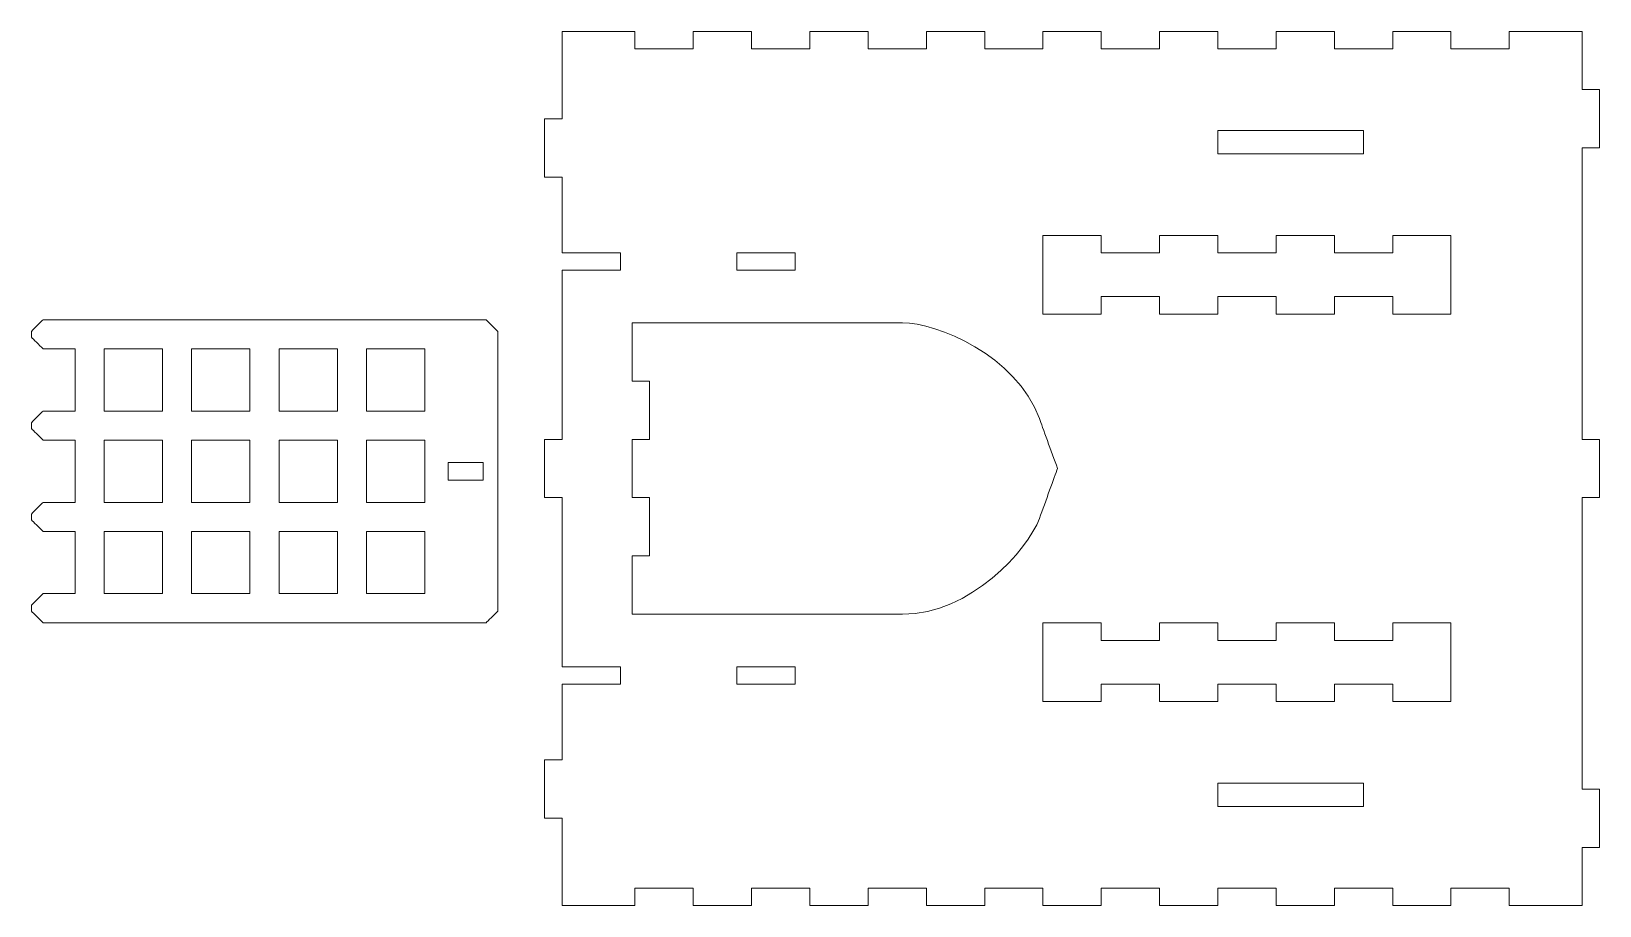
# Model space of a CAD drawing. Header units: millimetres. Extents: x -5059 to 5976, y -2595 to 3315.
# Drawn here: x 3828 to 4366, y 263 to 563 of the extents above; entities that cross this region are included whole.
import ezdxf

# ---------------------------------------------------------------- set-up
doc = ezdxf.new("R2010")
doc.units = ezdxf.units.MM
doc.header["$MEASUREMENT"] = 0
doc.layers.add('Make2D$visible$lines', color=7, linetype='Continuous')

msp = doc.modelspace()

# ---------------------------------------------------------------- linework, layer by layer
at = {"layer": 'Make2D$visible$lines', "color": 18, "lineweight": 9}
for points in [[(4010.4917, 562.8681), (4018.8251, 562.8681), (4031.3251, 562.8681), (4035.4917, 562.8681)], [(4010.4917, 532.8681), (4010.4917, 542.8681), (4010.4917, 557.8681), (4010.4917, 562.8681)], [(4035.4917, 562.8681), (4035.4917, 560.8681), (4035.4917, 557.8681), (4035.4917, 556.8681)], [(4055.4917, 556.8681), (4055.4917, 558.8681), (4055.4917, 561.8681), (4055.4917, 562.8681)], [(4055.4917, 562.8681), (4062.1584, 562.8681), (4072.1584, 562.8681), (4075.4917, 562.8681)], [(4075.4917, 562.8681), (4075.4917, 560.8681), (4075.4917, 557.8681), (4075.4917, 556.8681)], [(4095.4917, 556.8681), (4095.4917, 558.8681), (4095.4917, 561.8681), (4095.4917, 562.8681)], [(4095.4917, 562.8681), (4102.1584, 562.8681), (4112.1584, 562.8681), (4115.4917, 562.8681)], [(4115.4917, 562.8681), (4115.4917, 560.8681), (4115.4917, 557.8681), (4115.4917, 556.8681)], [(4135.4917, 556.8681), (4135.4917, 558.8681), (4135.4917, 561.8681), (4135.4917, 562.8681)], [(4135.4917, 562.8681), (4142.1584, 562.8681), (4152.1584, 562.8681), (4155.4917, 562.8681)], [(4155.4917, 562.8681), (4155.4917, 560.8681), (4155.4917, 557.8681), (4155.4917, 556.8681)], [(4175.4917, 556.8681), (4175.4917, 558.8681), (4175.4917, 561.8681), (4175.4917, 562.8681)], [(4175.4917, 562.8681), (4182.1584, 562.8681), (4192.1584, 562.8681), (4195.4917, 562.8681)], [(4195.4917, 562.8681), (4195.4917, 560.8681), (4195.4917, 557.8681), (4195.4917, 556.8681)], [(4215.4917, 556.8681), (4215.4917, 558.8681), (4215.4917, 561.8681), (4215.4917, 562.8681)], [(4215.4917, 562.8681), (4222.1584, 562.8681), (4232.1584, 562.8681), (4235.4917, 562.8681)], [(4235.4917, 562.8681), (4235.4917, 560.8681), (4235.4917, 557.8681), (4235.4917, 556.8681)], [(4255.4917, 556.8681), (4255.4917, 558.8681), (4255.4917, 561.8681), (4255.4917, 562.8681)], [(4255.4917, 562.8681), (4262.1584, 562.8681), (4272.1584, 562.8681), (4275.4917, 562.8681)], [(4275.4917, 562.8681), (4275.4917, 560.8681), (4275.4917, 557.8681), (4275.4917, 556.8681)], [(4295.4917, 556.8681), (4295.4917, 558.8681), (4295.4917, 561.8681), (4295.4917, 562.8681)], [(4295.4917, 562.8681), (4302.1584, 562.8681), (4312.1584, 562.8681), (4315.4917, 562.8681)], [(4315.4917, 562.8681), (4315.4917, 560.8681), (4315.4917, 557.8681), (4315.4917, 556.8681)], [(4335.4917, 556.8681), (4335.4917, 558.8681), (4335.4917, 561.8681), (4335.4917, 562.8681)], [(4335.4917, 562.8681), (4343.8251, 562.8681), (4356.3251, 562.8681), (4360.4917, 562.8681)], [(4360.4917, 562.8681), (4360.4917, 556.2015), (4360.4917, 546.2015), (4360.4917, 542.8681)], [(4035.4917, 556.8681), (4042.1584, 556.8681), (4052.1584, 556.8681), (4055.4917, 556.8681)], [(4075.4917, 556.8681), (4082.1584, 556.8681), (4092.1584, 556.8681), (4095.4917, 556.8681)], [(4115.4917, 556.8681), (4122.1584, 556.8681), (4132.1584, 556.8681), (4135.4917, 556.8681)], [(4155.4917, 556.8681), (4162.1584, 556.8681), (4172.1584, 556.8681), (4175.4917, 556.8681)], [(4195.4917, 556.8681), (4202.1584, 556.8681), (4212.1584, 556.8681), (4215.4917, 556.8681)], [(4235.4917, 556.8681), (4242.1584, 556.8681), (4252.1584, 556.8681), (4255.4917, 556.8681)], [(4275.4917, 556.8681), (4282.1584, 556.8681), (4292.1584, 556.8681), (4295.4917, 556.8681)], [(4315.4917, 556.8681), (4322.1584, 556.8681), (4332.1584, 556.8681), (4335.4917, 556.8681)], [(4360.4917, 542.8681), (4362.4917, 542.8681), (4365.4917, 542.8681), (4366.4917, 542.8681)], [(4366.4917, 542.8681), (4366.4917, 536.2015), (4366.4917, 526.2015), (4366.4917, 522.8681)], [(4004.4917, 512.8681), (4004.4917, 519.5348), (4004.4917, 529.5348), (4004.4917, 532.8681)], [(4004.4917, 532.8681), (4006.4917, 532.8681), (4009.4917, 532.8681), (4010.4917, 532.8681)], [(4285.4917, 528.8681), (4268.8251, 528.8681), (4243.8251, 528.8681), (4235.4917, 528.8681)], [(4235.4917, 528.8681), (4235.4917, 526.2015), (4235.4917, 522.2015), (4235.4917, 520.8681)], [(4285.4917, 520.8681), (4285.4917, 523.5348), (4285.4917, 527.5348), (4285.4917, 528.8681)], [(4366.4917, 522.8681), (4364.4917, 522.8681), (4361.4917, 522.8681), (4360.4917, 522.8681)], [(4360.4917, 522.8681), (4360.4917, 489.5348), (4360.4917, 439.5348), (4360.4917, 422.8681)], [(4235.4917, 520.8681), (4252.1584, 520.8681), (4277.1584, 520.8681), (4285.4917, 520.8681)], [(4010.4917, 512.8681), (4008.4917, 512.8681), (4005.4917, 512.8681), (4004.4917, 512.8681)], [(4010.4917, 486.8681), (4010.4917, 495.5348), (4010.4917, 508.5348), (4010.4917, 512.8681)], [(4195.4917, 492.8681), (4188.8251, 492.8681), (4178.8251, 492.8681), (4175.4917, 492.8681)], [(4175.4917, 492.8681), (4175.4917, 483.8681), (4175.4917, 470.3681), (4175.4917, 465.8681)], [(4195.4917, 486.8681), (4195.4917, 488.8681), (4195.4917, 491.8681), (4195.4917, 492.8681)], [(4215.4917, 492.8681), (4215.4917, 490.8681), (4215.4917, 487.8681), (4215.4917, 486.8681)], [(4235.4917, 492.8681), (4228.8251, 492.8681), (4218.8251, 492.8681), (4215.4917, 492.8681)], [(4235.4917, 486.8681), (4235.4917, 488.8681), (4235.4917, 491.8681), (4235.4917, 492.8681)], [(4255.4917, 492.8681), (4255.4917, 490.8681), (4255.4917, 487.8681), (4255.4917, 486.8681)], [(4275.4917, 492.8681), (4268.8251, 492.8681), (4258.8251, 492.8681), (4255.4917, 492.8681)], [(4275.4917, 486.8681), (4275.4917, 488.8681), (4275.4917, 491.8681), (4275.4917, 492.8681)], [(4295.4917, 492.8681), (4295.4917, 490.8681), (4295.4917, 487.8681), (4295.4917, 486.8681)], [(4315.4917, 492.8681), (4308.8251, 492.8681), (4298.8251, 492.8681), (4295.4917, 492.8681)], [(4315.4917, 465.8681), (4315.4917, 474.8681), (4315.4917, 488.3681), (4315.4917, 492.8681)], [(4030.4917, 486.8681), (4023.8251, 486.8681), (4013.8251, 486.8681), (4010.4917, 486.8681)], [(4030.4917, 480.8681), (4030.4917, 482.8681), (4030.4917, 485.8681), (4030.4917, 486.8681)], [(4090.4917, 486.8681), (4083.8251, 486.8681), (4073.8251, 486.8681), (4070.4917, 486.8681)], [(4070.4917, 486.8681), (4070.4917, 484.8681), (4070.4917, 481.8681), (4070.4917, 480.8681)], [(4090.4917, 480.8681), (4090.4917, 482.8681), (4090.4917, 485.8681), (4090.4917, 486.8681)], [(4215.4917, 486.8681), (4208.8251, 486.8681), (4198.8251, 486.8681), (4195.4917, 486.8681)], [(4255.4917, 486.8681), (4248.8251, 486.8681), (4238.8251, 486.8681), (4235.4917, 486.8681)], [(4295.4917, 486.8681), (4288.8251, 486.8681), (4278.8251, 486.8681), (4275.4917, 486.8681)], [(4010.4917, 480.8681), (4017.1584, 480.8681), (4027.1584, 480.8681), (4030.4917, 480.8681)], [(4010.4917, 422.8681), (4010.4917, 442.2015), (4010.4917, 471.2015), (4010.4917, 480.8681)], [(4070.4917, 480.8681), (4077.1584, 480.8681), (4087.1584, 480.8681), (4090.4917, 480.8681)], [(4195.4917, 465.8681), (4195.4917, 467.8681), (4195.4917, 470.8681), (4195.4917, 471.8681)], [(4195.4917, 471.8681), (4202.1584, 471.8681), (4212.1584, 471.8681), (4215.4917, 471.8681)], [(4215.4917, 471.8681), (4215.4917, 469.8681), (4215.4917, 466.8681), (4215.4917, 465.8681)], [(4235.4917, 465.8681), (4235.4917, 467.8681), (4235.4917, 470.8681), (4235.4917, 471.8681)], [(4235.4917, 471.8681), (4242.1584, 471.8681), (4252.1584, 471.8681), (4255.4917, 471.8681)], [(4255.4917, 471.8681), (4255.4917, 469.8681), (4255.4917, 466.8681), (4255.4917, 465.8681)], [(4275.4917, 465.8681), (4275.4917, 467.8681), (4275.4917, 470.8681), (4275.4917, 471.8681)], [(4275.4917, 471.8681), (4282.1584, 471.8681), (4292.1584, 471.8681), (4295.4917, 471.8681)], [(4295.4917, 471.8681), (4295.4917, 469.8681), (4295.4917, 466.8681), (4295.4917, 465.8681)], [(3828.3935, 459.9196), (3829.7268, 461.2529), (3831.7268, 463.2529), (3832.3935, 463.9196)], [(3832.3935, 463.9196), (3883.0602, 463.9196), (3959.0602, 463.9196), (3984.3935, 463.9196)], [(3984.3935, 463.9196), (3985.7268, 462.5862), (3987.7268, 460.5862), (3988.3935, 459.9196)], [(4034.4917, 462.8681), (4034.4917, 456.2015), (4034.4917, 446.2015), (4034.4917, 442.8681)], [(4127.2828, 462.8681), (4096.3525, 462.8681), (4049.9569, 462.8681), (4034.4917, 462.8681)], [(4174.2675, 429.9691), (4166.2846, 451.9018), (4138.953, 462.8681), (4127.2828, 462.8681)], [(4175.4917, 465.8681), (4182.1584, 465.8681), (4192.1584, 465.8681), (4195.4917, 465.8681)], [(4215.4917, 465.8681), (4222.1584, 465.8681), (4232.1584, 465.8681), (4235.4917, 465.8681)], [(4255.4917, 465.8681), (4262.1584, 465.8681), (4272.1584, 465.8681), (4275.4917, 465.8681)], [(4295.4917, 465.8681), (4302.1584, 465.8681), (4312.1584, 465.8681), (4315.4917, 465.8681)], [(3828.3935, 457.9196), (3828.3935, 458.5862), (3828.3935, 459.5862), (3828.3935, 459.9196)], [(3832.3935, 453.9196), (3831.0602, 455.2529), (3829.0602, 457.2529), (3828.3935, 457.9196)], [(3988.3935, 459.9196), (3988.3935, 427.9196), (3988.3935, 379.9196), (3988.3935, 363.9196)], [(3843.3935, 453.9196), (3839.7268, 453.9196), (3834.2268, 453.9196), (3832.3935, 453.9196)], [(3843.3935, 432.5862), (3843.3935, 439.6973), (3843.3935, 450.364), (3843.3935, 453.9196)], [(3853.3935, 453.9196), (3853.3935, 446.8084), (3853.3935, 436.1418), (3853.3935, 432.5862)], [(3873.3935, 453.9196), (3866.7268, 453.9196), (3856.7268, 453.9196), (3853.3935, 453.9196)], [(3873.3935, 432.5862), (3873.3935, 439.6973), (3873.3935, 450.364), (3873.3935, 453.9196)], [(3883.3935, 453.9196), (3883.3935, 446.8084), (3883.3935, 436.1418), (3883.3935, 432.5862)], [(3903.3935, 453.9196), (3896.7268, 453.9196), (3886.7268, 453.9196), (3883.3935, 453.9196)], [(3903.3935, 432.5862), (3903.3935, 439.6973), (3903.3935, 450.364), (3903.3935, 453.9196)], [(3913.3935, 453.9196), (3913.3935, 446.8084), (3913.3935, 436.1418), (3913.3935, 432.5862)], [(3933.3935, 453.9196), (3926.7268, 453.9196), (3916.7268, 453.9196), (3913.3935, 453.9196)], [(3933.3935, 432.5862), (3933.3935, 439.6973), (3933.3935, 450.364), (3933.3935, 453.9196)], [(3943.3935, 453.9196), (3943.3935, 446.8084), (3943.3935, 436.1418), (3943.3935, 432.5862)], [(3963.3935, 453.9196), (3956.7268, 453.9196), (3946.7268, 453.9196), (3943.3935, 453.9196)], [(3963.3935, 432.5862), (3963.3935, 439.6973), (3963.3935, 450.364), (3963.3935, 453.9196)], [(4034.4917, 442.8681), (4036.4917, 442.8681), (4039.4917, 442.8681), (4040.4917, 442.8681)], [(4040.4917, 442.8681), (4040.4917, 436.2015), (4040.4917, 426.2015), (4040.4917, 422.8681)], [(3828.3935, 428.5862), (3829.7268, 429.9196), (3831.7268, 431.9196), (3832.3935, 432.5862)], [(3832.3935, 432.5862), (3836.0602, 432.5862), (3841.5602, 432.5862), (3843.3935, 432.5862)], [(3853.3935, 432.5862), (3860.0602, 432.5862), (3870.0602, 432.5862), (3873.3935, 432.5862)], [(3883.3935, 432.5862), (3890.0602, 432.5862), (3900.0602, 432.5862), (3903.3935, 432.5862)], [(3913.3935, 432.5862), (3920.0602, 432.5862), (3930.0602, 432.5862), (3933.3935, 432.5862)], [(3943.3935, 432.5862), (3950.0602, 432.5862), (3960.0602, 432.5862), (3963.3935, 432.5862)], [(3828.3935, 426.5862), (3828.3935, 427.2529), (3828.3935, 428.2529), (3828.3935, 428.5862)], [(3832.3935, 422.5862), (3831.0602, 423.9196), (3829.0602, 425.9196), (3828.3935, 426.5862)], [(4180.4917, 412.8681), (4178.417, 418.5685), (4175.3048, 427.119), (4174.2675, 429.9691)], [(3843.3935, 422.5862), (3839.7268, 422.5862), (3834.2268, 422.5862), (3832.3935, 422.5862)], [(3843.3935, 401.2529), (3843.3935, 408.364), (3843.3935, 419.0307), (3843.3935, 422.5862)], [(3853.3935, 422.5862), (3853.3935, 415.4751), (3853.3935, 404.8084), (3853.3935, 401.2529)], [(3873.3935, 422.5862), (3866.7268, 422.5862), (3856.7268, 422.5862), (3853.3935, 422.5862)], [(3873.3935, 401.2529), (3873.3935, 408.364), (3873.3935, 419.0307), (3873.3935, 422.5862)], [(3883.3935, 422.5862), (3883.3935, 415.4751), (3883.3935, 404.8084), (3883.3935, 401.2529)], [(3903.3935, 422.5862), (3896.7268, 422.5862), (3886.7268, 422.5862), (3883.3935, 422.5862)], [(3903.3935, 401.2529), (3903.3935, 408.364), (3903.3935, 419.0307), (3903.3935, 422.5862)], [(3913.3935, 422.5862), (3913.3935, 415.4751), (3913.3935, 404.8084), (3913.3935, 401.2529)], [(3933.3935, 422.5862), (3926.7268, 422.5862), (3916.7268, 422.5862), (3913.3935, 422.5862)], [(3933.3935, 401.2529), (3933.3935, 408.364), (3933.3935, 419.0307), (3933.3935, 422.5862)], [(3943.3935, 422.5862), (3943.3935, 415.4751), (3943.3935, 404.8084), (3943.3935, 401.2529)], [(3963.3935, 422.5862), (3956.7268, 422.5862), (3946.7268, 422.5862), (3943.3935, 422.5862)], [(3963.3935, 401.2529), (3963.3935, 408.364), (3963.3935, 419.0307), (3963.3935, 422.5862)], [(4004.4917, 402.8681), (4004.4917, 409.5348), (4004.4917, 419.5348), (4004.4917, 422.8681)], [(4004.4917, 422.8681), (4006.4917, 422.8681), (4009.4917, 422.8681), (4010.4917, 422.8681)], [(4040.4917, 422.8681), (4038.4917, 422.8681), (4035.4917, 422.8681), (4034.4917, 422.8681)], [(4034.4917, 422.8681), (4034.4917, 416.2015), (4034.4917, 406.2015), (4034.4917, 402.8681)], [(4360.4917, 422.8681), (4362.4917, 422.8681), (4365.4917, 422.8681), (4366.4917, 422.8681)], [(4366.4917, 422.8681), (4366.4917, 416.2015), (4366.4917, 406.2015), (4366.4917, 402.8681)], [(3971.3935, 414.9196), (3971.3935, 412.9196), (3971.3935, 409.9196), (3971.3935, 408.9196)], [(3983.3935, 414.9196), (3979.3935, 414.9196), (3973.3935, 414.9196), (3971.3935, 414.9196)], [(3983.3935, 408.9196), (3983.3935, 410.9196), (3983.3935, 413.9196), (3983.3935, 414.9196)], [(4174.2675, 395.7671), (4176.3422, 401.4675), (4179.4543, 410.018), (4180.4917, 412.8681)], [(3971.3935, 408.9196), (3975.3935, 408.9196), (3981.3935, 408.9196), (3983.3935, 408.9196)], [(3828.3935, 397.2529), (3829.7268, 398.5862), (3831.7268, 400.5862), (3832.3935, 401.2529)], [(3832.3935, 401.2529), (3836.0602, 401.2529), (3841.5602, 401.2529), (3843.3935, 401.2529)], [(3853.3935, 401.2529), (3860.0602, 401.2529), (3870.0602, 401.2529), (3873.3935, 401.2529)], [(3883.3935, 401.2529), (3890.0602, 401.2529), (3900.0602, 401.2529), (3903.3935, 401.2529)], [(3913.3935, 401.2529), (3920.0602, 401.2529), (3930.0602, 401.2529), (3933.3935, 401.2529)], [(3943.3935, 401.2529), (3950.0602, 401.2529), (3960.0602, 401.2529), (3963.3935, 401.2529)], [(4010.4917, 402.8681), (4008.4917, 402.8681), (4005.4917, 402.8681), (4004.4917, 402.8681)], [(4010.4917, 344.8681), (4010.4917, 364.2015), (4010.4917, 393.2015), (4010.4917, 402.8681)], [(4034.4917, 402.8681), (4036.4917, 402.8681), (4039.4917, 402.8681), (4040.4917, 402.8681)], [(4040.4917, 402.8681), (4040.4917, 396.2015), (4040.4917, 386.2015), (4040.4917, 382.8681)], [(4366.4917, 402.8681), (4364.4917, 402.8681), (4361.4917, 402.8681), (4360.4917, 402.8681)], [(4360.4917, 402.8681), (4360.4917, 369.5348), (4360.4917, 319.5348), (4360.4917, 302.8681)], [(3828.3935, 395.2529), (3828.3935, 395.9196), (3828.3935, 396.9196), (3828.3935, 397.2529)], [(3832.3935, 391.2529), (3831.0602, 392.5862), (3829.0602, 394.5862), (3828.3935, 395.2529)], [(4127.2828, 362.8681), (4150.6231, 362.8681), (4170.276, 384.8008), (4174.2675, 395.7671)], [(3843.3935, 391.2529), (3839.7268, 391.2529), (3834.2268, 391.2529), (3832.3935, 391.2529)], [(3843.3935, 369.9196), (3843.3935, 377.0307), (3843.3935, 387.6973), (3843.3935, 391.2529)], [(3853.3935, 391.2529), (3853.3935, 384.1418), (3853.3935, 373.4751), (3853.3935, 369.9196)], [(3873.3935, 391.2529), (3866.7268, 391.2529), (3856.7268, 391.2529), (3853.3935, 391.2529)], [(3873.3935, 369.9196), (3873.3935, 377.0307), (3873.3935, 387.6973), (3873.3935, 391.2529)], [(3883.3935, 391.2529), (3883.3935, 384.1418), (3883.3935, 373.4751), (3883.3935, 369.9196)], [(3903.3935, 391.2529), (3896.7268, 391.2529), (3886.7268, 391.2529), (3883.3935, 391.2529)], [(3903.3935, 369.9196), (3903.3935, 377.0307), (3903.3935, 387.6973), (3903.3935, 391.2529)], [(3913.3935, 391.2529), (3913.3935, 384.1418), (3913.3935, 373.4751), (3913.3935, 369.9196)], [(3933.3935, 391.2529), (3926.7268, 391.2529), (3916.7268, 391.2529), (3913.3935, 391.2529)], [(3933.3935, 369.9196), (3933.3935, 377.0307), (3933.3935, 387.6973), (3933.3935, 391.2529)], [(3943.3935, 391.2529), (3943.3935, 384.1418), (3943.3935, 373.4751), (3943.3935, 369.9196)], [(3963.3935, 391.2529), (3956.7268, 391.2529), (3946.7268, 391.2529), (3943.3935, 391.2529)], [(3963.3935, 369.9196), (3963.3935, 377.0307), (3963.3935, 387.6973), (3963.3935, 391.2529)], [(4040.4917, 382.8681), (4038.4917, 382.8681), (4035.4917, 382.8681), (4034.4917, 382.8681)], [(4034.4917, 382.8681), (4034.4917, 376.2015), (4034.4917, 366.2015), (4034.4917, 362.8681)], [(3828.3935, 365.9196), (3829.7268, 367.2529), (3831.7268, 369.2529), (3832.3935, 369.9196)], [(3828.3935, 363.9196), (3828.3935, 364.5862), (3828.3935, 365.5862), (3828.3935, 365.9196)], [(3832.3935, 369.9196), (3836.0602, 369.9196), (3841.5602, 369.9196), (3843.3935, 369.9196)], [(3853.3935, 369.9196), (3860.0602, 369.9196), (3870.0602, 369.9196), (3873.3935, 369.9196)], [(3883.3935, 369.9196), (3890.0602, 369.9196), (3900.0602, 369.9196), (3903.3935, 369.9196)], [(3913.3935, 369.9196), (3920.0602, 369.9196), (3930.0602, 369.9196), (3933.3935, 369.9196)], [(3943.3935, 369.9196), (3950.0602, 369.9196), (3960.0602, 369.9196), (3963.3935, 369.9196)], [(3832.3935, 359.9196), (3831.0602, 361.2529), (3829.0602, 363.2529), (3828.3935, 363.9196)], [(3988.3935, 363.9196), (3987.0602, 362.5862), (3985.0602, 360.5862), (3984.3935, 359.9196)], [(4034.4917, 362.8681), (4065.4221, 362.8681), (4111.8176, 362.8681), (4127.2828, 362.8681)], [(3984.3935, 359.9196), (3933.7268, 359.9196), (3857.7268, 359.9196), (3832.3935, 359.9196)], [(4195.4917, 359.8681), (4188.8251, 359.8681), (4178.8251, 359.8681), (4175.4917, 359.8681)], [(4175.4917, 359.8681), (4175.4917, 350.8681), (4175.4917, 337.3681), (4175.4917, 332.8681)], [(4195.4917, 353.8681), (4195.4917, 355.8681), (4195.4917, 358.8681), (4195.4917, 359.8681)], [(4215.4917, 359.8681), (4215.4917, 357.8681), (4215.4917, 354.8681), (4215.4917, 353.8681)], [(4235.4917, 359.8681), (4228.8251, 359.8681), (4218.8251, 359.8681), (4215.4917, 359.8681)], [(4235.4917, 353.8681), (4235.4917, 355.8681), (4235.4917, 358.8681), (4235.4917, 359.8681)], [(4255.4917, 359.8681), (4255.4917, 357.8681), (4255.4917, 354.8681), (4255.4917, 353.8681)], [(4275.4917, 359.8681), (4268.8251, 359.8681), (4258.8251, 359.8681), (4255.4917, 359.8681)], [(4275.4917, 353.8681), (4275.4917, 355.8681), (4275.4917, 358.8681), (4275.4917, 359.8681)], [(4295.4917, 359.8681), (4295.4917, 357.8681), (4295.4917, 354.8681), (4295.4917, 353.8681)], [(4315.4917, 359.8681), (4308.8251, 359.8681), (4298.8251, 359.8681), (4295.4917, 359.8681)], [(4315.4917, 332.8681), (4315.4917, 341.8681), (4315.4917, 355.3681), (4315.4917, 359.8681)], [(4215.4917, 353.8681), (4208.8251, 353.8681), (4198.8251, 353.8681), (4195.4917, 353.8681)], [(4255.4917, 353.8681), (4248.8251, 353.8681), (4238.8251, 353.8681), (4235.4917, 353.8681)], [(4295.4917, 353.8681), (4288.8251, 353.8681), (4278.8251, 353.8681), (4275.4917, 353.8681)], [(4030.4917, 344.8681), (4023.8251, 344.8681), (4013.8251, 344.8681), (4010.4917, 344.8681)], [(4030.4917, 338.8681), (4030.4917, 340.8681), (4030.4917, 343.8681), (4030.4917, 344.8681)], [(4070.4917, 344.8681), (4070.4917, 342.8681), (4070.4917, 339.8681), (4070.4917, 338.8681)], [(4090.4917, 344.8681), (4083.8251, 344.8681), (4073.8251, 344.8681), (4070.4917, 344.8681)], [(4090.4917, 338.8681), (4090.4917, 340.8681), (4090.4917, 343.8681), (4090.4917, 344.8681)], [(4010.4917, 338.8681), (4017.1584, 338.8681), (4027.1584, 338.8681), (4030.4917, 338.8681)], [(4010.4917, 312.8681), (4010.4917, 321.5348), (4010.4917, 334.5348), (4010.4917, 338.8681)], [(4070.4917, 338.8681), (4077.1584, 338.8681), (4087.1584, 338.8681), (4090.4917, 338.8681)], [(4195.4917, 332.8681), (4195.4917, 334.8681), (4195.4917, 337.8681), (4195.4917, 338.8681)], [(4195.4917, 338.8681), (4202.1584, 338.8681), (4212.1584, 338.8681), (4215.4917, 338.8681)], [(4215.4917, 338.8681), (4215.4917, 336.8681), (4215.4917, 333.8681), (4215.4917, 332.8681)], [(4235.4917, 332.8681), (4235.4917, 334.8681), (4235.4917, 337.8681), (4235.4917, 338.8681)], [(4235.4917, 338.8681), (4242.1584, 338.8681), (4252.1584, 338.8681), (4255.4917, 338.8681)], [(4255.4917, 338.8681), (4255.4917, 336.8681), (4255.4917, 333.8681), (4255.4917, 332.8681)], [(4275.4917, 332.8681), (4275.4917, 334.8681), (4275.4917, 337.8681), (4275.4917, 338.8681)], [(4275.4917, 338.8681), (4282.1584, 338.8681), (4292.1584, 338.8681), (4295.4917, 338.8681)], [(4295.4917, 338.8681), (4295.4917, 336.8681), (4295.4917, 333.8681), (4295.4917, 332.8681)], [(4175.4917, 332.8681), (4182.1584, 332.8681), (4192.1584, 332.8681), (4195.4917, 332.8681)], [(4215.4917, 332.8681), (4222.1584, 332.8681), (4232.1584, 332.8681), (4235.4917, 332.8681)], [(4255.4917, 332.8681), (4262.1584, 332.8681), (4272.1584, 332.8681), (4275.4917, 332.8681)], [(4295.4917, 332.8681), (4302.1584, 332.8681), (4312.1584, 332.8681), (4315.4917, 332.8681)], [(4004.4917, 292.8681), (4004.4917, 299.5348), (4004.4917, 309.5348), (4004.4917, 312.8681)], [(4004.4917, 312.8681), (4006.4917, 312.8681), (4009.4917, 312.8681), (4010.4917, 312.8681)], [(4235.4917, 304.8681), (4235.4917, 302.2015), (4235.4917, 298.2015), (4235.4917, 296.8681)], [(4285.4917, 304.8681), (4268.8251, 304.8681), (4243.8251, 304.8681), (4235.4917, 304.8681)], [(4285.4917, 296.8681), (4285.4917, 299.5348), (4285.4917, 303.5348), (4285.4917, 304.8681)], [(4360.4917, 302.8681), (4362.4917, 302.8681), (4365.4917, 302.8681), (4366.4917, 302.8681)], [(4366.4917, 302.8681), (4366.4917, 296.2015), (4366.4917, 286.2015), (4366.4917, 282.8681)], [(4235.4917, 296.8681), (4252.1584, 296.8681), (4277.1584, 296.8681), (4285.4917, 296.8681)], [(4010.4917, 292.8681), (4008.4917, 292.8681), (4005.4917, 292.8681), (4004.4917, 292.8681)], [(4010.4917, 262.8681), (4010.4917, 272.8681), (4010.4917, 287.8681), (4010.4917, 292.8681)], [(4366.4917, 282.8681), (4364.4917, 282.8681), (4361.4917, 282.8681), (4360.4917, 282.8681)], [(4360.4917, 282.8681), (4360.4917, 276.2015), (4360.4917, 266.2015), (4360.4917, 262.8681)], [(4035.4917, 268.8681), (4035.4917, 266.8681), (4035.4917, 263.8681), (4035.4917, 262.8681)], [(4055.4917, 268.8681), (4048.8251, 268.8681), (4038.8251, 268.8681), (4035.4917, 268.8681)], [(4055.4917, 262.8681), (4055.4917, 264.8681), (4055.4917, 267.8681), (4055.4917, 268.8681)], [(4075.4917, 268.8681), (4075.4917, 266.8681), (4075.4917, 263.8681), (4075.4917, 262.8681)], [(4095.4917, 268.8681), (4088.8251, 268.8681), (4078.8251, 268.8681), (4075.4917, 268.8681)], [(4095.4917, 262.8681), (4095.4917, 264.8681), (4095.4917, 267.8681), (4095.4917, 268.8681)], [(4115.4917, 268.8681), (4115.4917, 266.8681), (4115.4917, 263.8681), (4115.4917, 262.8681)], [(4135.4917, 268.8681), (4128.8251, 268.8681), (4118.8251, 268.8681), (4115.4917, 268.8681)], [(4135.4917, 262.8681), (4135.4917, 264.8681), (4135.4917, 267.8681), (4135.4917, 268.8681)], [(4155.4917, 268.8681), (4155.4917, 266.8681), (4155.4917, 263.8681), (4155.4917, 262.8681)], [(4175.4917, 268.8681), (4168.8251, 268.8681), (4158.8251, 268.8681), (4155.4917, 268.8681)], [(4175.4917, 262.8681), (4175.4917, 264.8681), (4175.4917, 267.8681), (4175.4917, 268.8681)], [(4195.4917, 268.8681), (4195.4917, 266.8681), (4195.4917, 263.8681), (4195.4917, 262.8681)], [(4215.4917, 268.8681), (4208.8251, 268.8681), (4198.8251, 268.8681), (4195.4917, 268.8681)], [(4215.4917, 262.8681), (4215.4917, 264.8681), (4215.4917, 267.8681), (4215.4917, 268.8681)], [(4235.4917, 268.8681), (4235.4917, 266.8681), (4235.4917, 263.8681), (4235.4917, 262.8681)], [(4255.4917, 268.8681), (4248.8251, 268.8681), (4238.8251, 268.8681), (4235.4917, 268.8681)], [(4255.4917, 262.8681), (4255.4917, 264.8681), (4255.4917, 267.8681), (4255.4917, 268.8681)], [(4275.4917, 268.8681), (4275.4917, 266.8681), (4275.4917, 263.8681), (4275.4917, 262.8681)], [(4295.4917, 268.8681), (4288.8251, 268.8681), (4278.8251, 268.8681), (4275.4917, 268.8681)], [(4295.4917, 262.8681), (4295.4917, 264.8681), (4295.4917, 267.8681), (4295.4917, 268.8681)], [(4315.4917, 268.8681), (4315.4917, 266.8681), (4315.4917, 263.8681), (4315.4917, 262.8681)], [(4335.4917, 268.8681), (4328.8251, 268.8681), (4318.8251, 268.8681), (4315.4917, 268.8681)], [(4335.4917, 262.8681), (4335.4917, 264.8681), (4335.4917, 267.8681), (4335.4917, 268.8681)], [(4035.4917, 262.8681), (4027.1584, 262.8681), (4014.6584, 262.8681), (4010.4917, 262.8681)], [(4075.4917, 262.8681), (4068.8251, 262.8681), (4058.8251, 262.8681), (4055.4917, 262.8681)], [(4115.4917, 262.8681), (4108.8251, 262.8681), (4098.8251, 262.8681), (4095.4917, 262.8681)], [(4155.4917, 262.8681), (4148.8251, 262.8681), (4138.8251, 262.8681), (4135.4917, 262.8681)], [(4195.4917, 262.8681), (4188.8251, 262.8681), (4178.8251, 262.8681), (4175.4917, 262.8681)], [(4235.4917, 262.8681), (4228.8251, 262.8681), (4218.8251, 262.8681), (4215.4917, 262.8681)], [(4275.4917, 262.8681), (4268.8251, 262.8681), (4258.8251, 262.8681), (4255.4917, 262.8681)], [(4315.4917, 262.8681), (4308.8251, 262.8681), (4298.8251, 262.8681), (4295.4917, 262.8681)], [(4360.4917, 262.8681), (4352.1584, 262.8681), (4339.6584, 262.8681), (4335.4917, 262.8681)]]:
    msp.add_open_spline(points, degree=3, dxfattribs=at)

doc.saveas('drawing.dxf')
